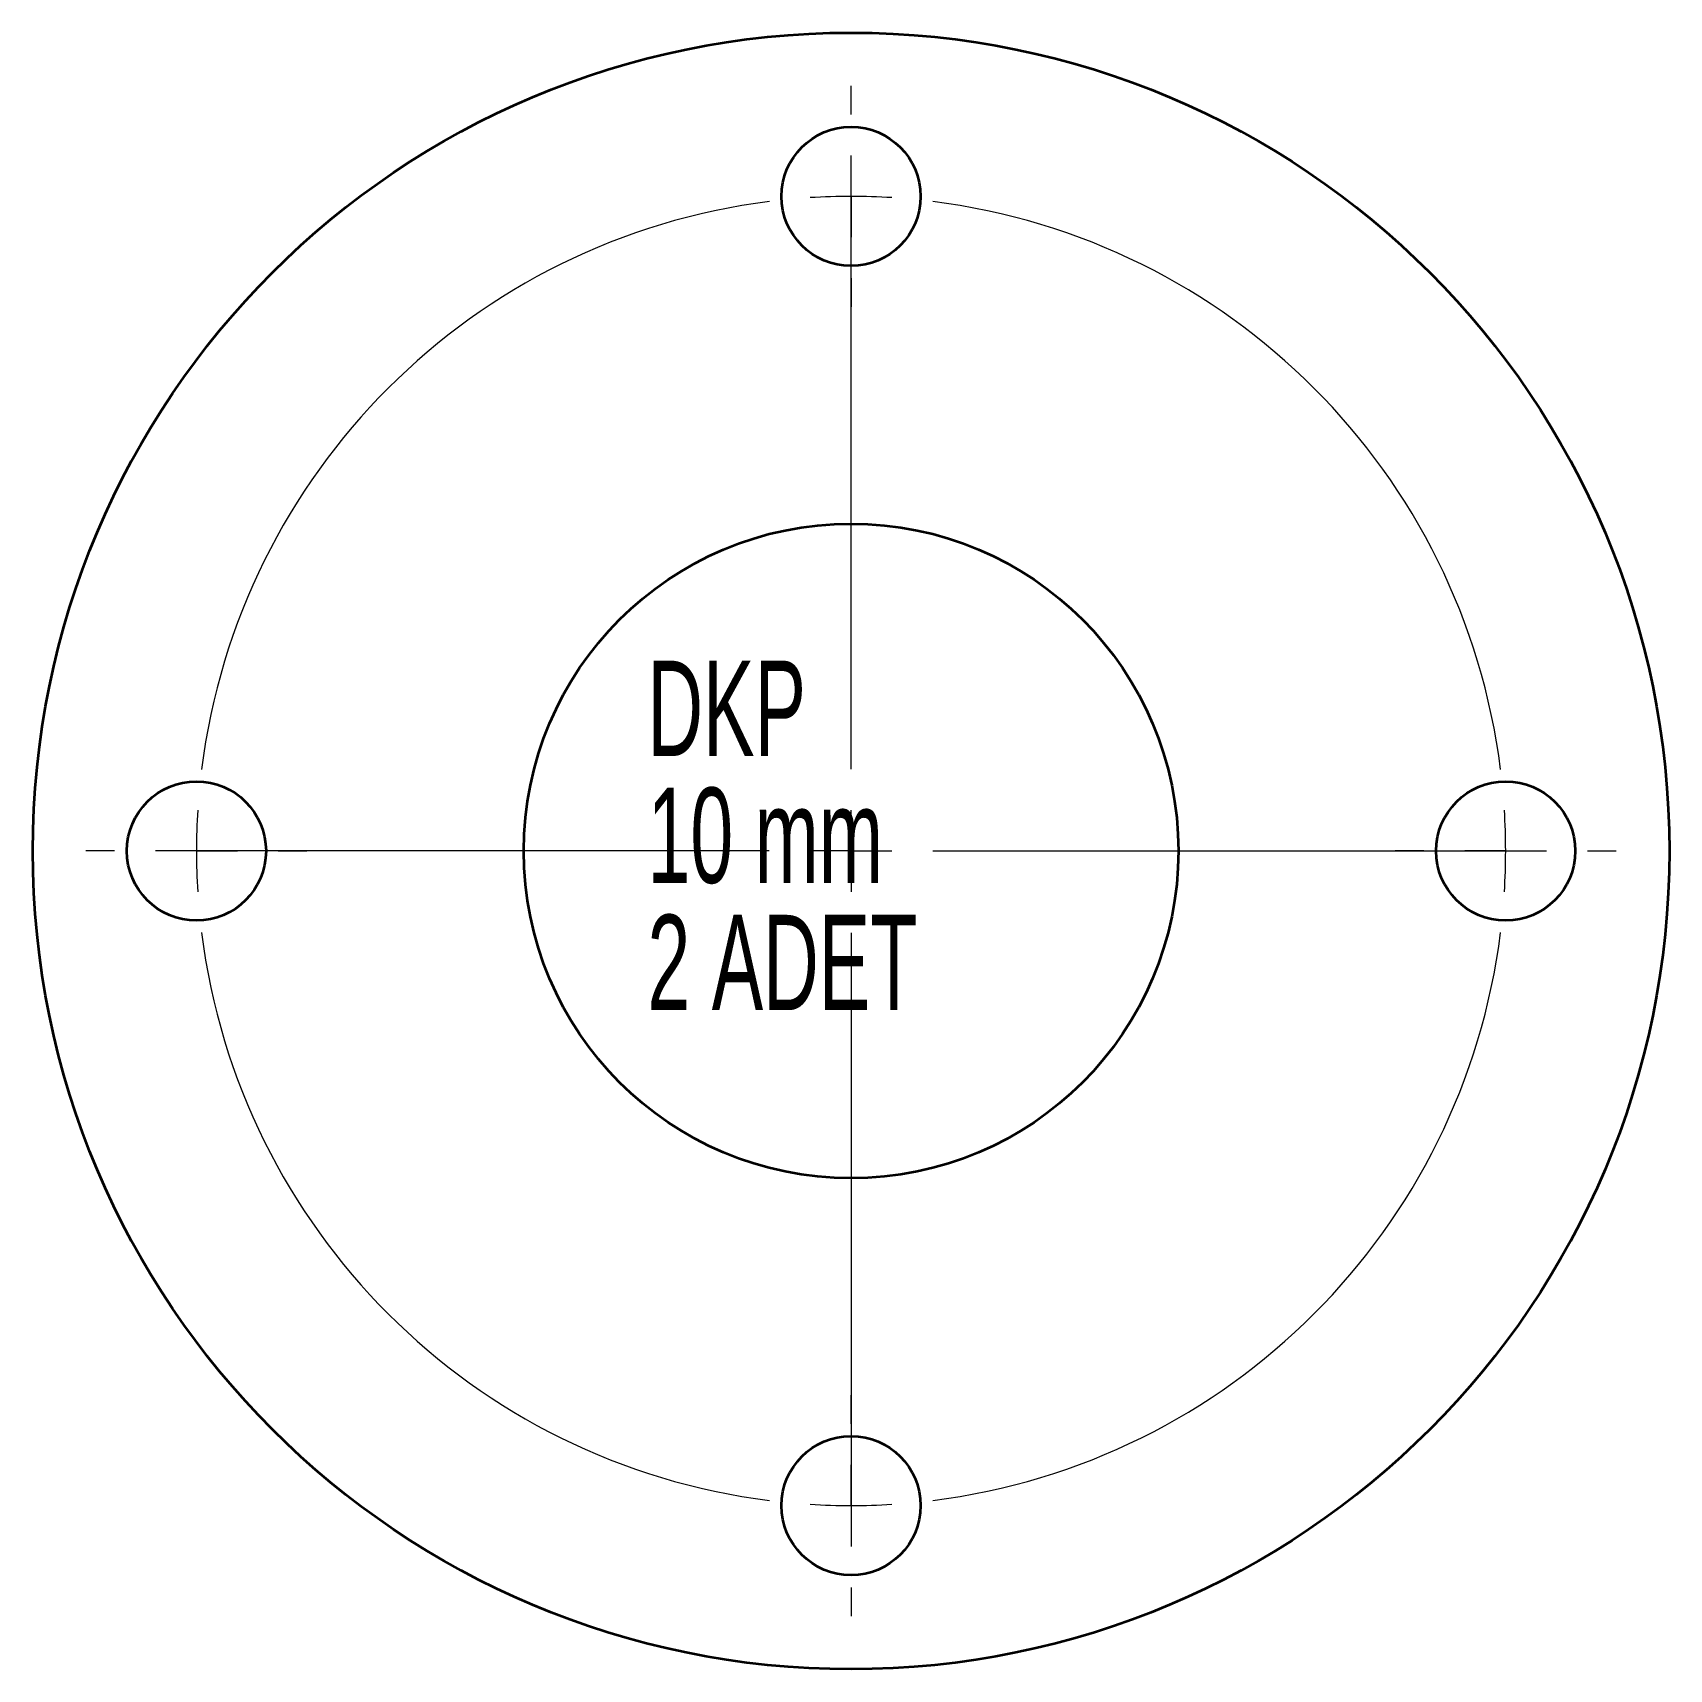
# Model space of a CAD drawing. Header units: millimetres. Extents: x 104.2 to 204.2, y 60.4 to 160.4.
import ezdxf

# ---------------------------------------------------------------- set-up
doc = ezdxf.new("R2010")
doc.units = ezdxf.units.MM
doc.styles.add('SLDTEXTSTYLE0', font='TXT', dxfattribs={"width": 0.605})

# ---------------------------------------------------------------- blocks, each defined once
blk = doc.blocks.new('SW_CENTERMARKSYMBOL_0')
at = {"color": 0, "linetype": 'Continuous', "lineweight": 18}
for p, q in [((-40, 45), (-40, 46.75)), ((-40, 5), (-40, 42.5)), ((-40, 40), (-40, 42.5)), ((-40, 40), (-40, 37.5)), ((-40, 35), (-40, 33.25)), ((-40, 0), (-40, 2.5)), ((-85, 0), (-86.75, 0)), ((-45, 0), (-82.5, 0)), ((-80, 0), (-82.5, 0)), ((-80, 0), (-77.5, 0)), ((-75, 0), (-73.25, 0)), ((-40, 0), (-42.5, 0)), ((-40, 0), (-40, -2.5)), ((-40, 0), (-37.5, 0)), ((-35, 0), (2.5, 0)), ((-5, 0), (-6.75, 0)), ((0, 0), (-2.5, 0)), ((0, 0), (2.5, 0)), ((5, 0), (6.75, 0)), ((-40, -5), (-40, -42.5)), ((-40, -35), (-40, -33.25)), ((-40, -40), (-40, -37.5)), ((-40, -40), (-40, -42.5)), ((-40, -45), (-40, -46.75))]:
    blk.add_line(p, q, dxfattribs=at)
for start, end in [(90, 93.581), (86.419, 90), (97.162, 172.838), (7.162, 82.838), (176.419, 180), (0, 3.581), (180, 183.581), (356.419, 0), (187.162, 262.838), (277.162, 352.838), (266.419, 270), (270, 273.581)]:
    blk.add_arc((-40, 0), 40, start, end, dxfattribs=at)

msp = doc.modelspace()

# ---------------------------------------------------------------- linework, layer by layer
at = {"color": 7, "linetype": 'Continuous', "lineweight": 35}
for centre, radius in [((154.17, 110.39), 50), ((154.17, 150.39), 4.25), ((154.17, 110.39), 20), ((114.17, 110.39), 4.25), ((194.17, 110.39), 4.25), ((154.17, 70.39), 4.25)]:
    msp.add_circle(centre, radius, dxfattribs=at)

# ---------------------------------------------------------------- block references
at = {"color": 7, "linetype": 'Continuous', "lineweight": 18}
msp.add_blockref('SW_CENTERMARKSYMBOL_0', (194.17, 110.39), dxfattribs=at)

# ---------------------------------------------------------------- texts
at = {"color": 7, "linetype": 'Continuous', "lineweight": 0, "char_height": 5.821, "attachment_point": 1, "style": 'SLDTEXTSTYLE0'}
for s, insert in [('DKP', (141.73, 122.02)), ('10 mm', (141.73, 114.26)), ('2 ADET', (141.73, 106.49))]:
    msp.add_mtext(s, dxfattribs=dict(at, insert=insert))

doc.saveas('drawing.dxf')
